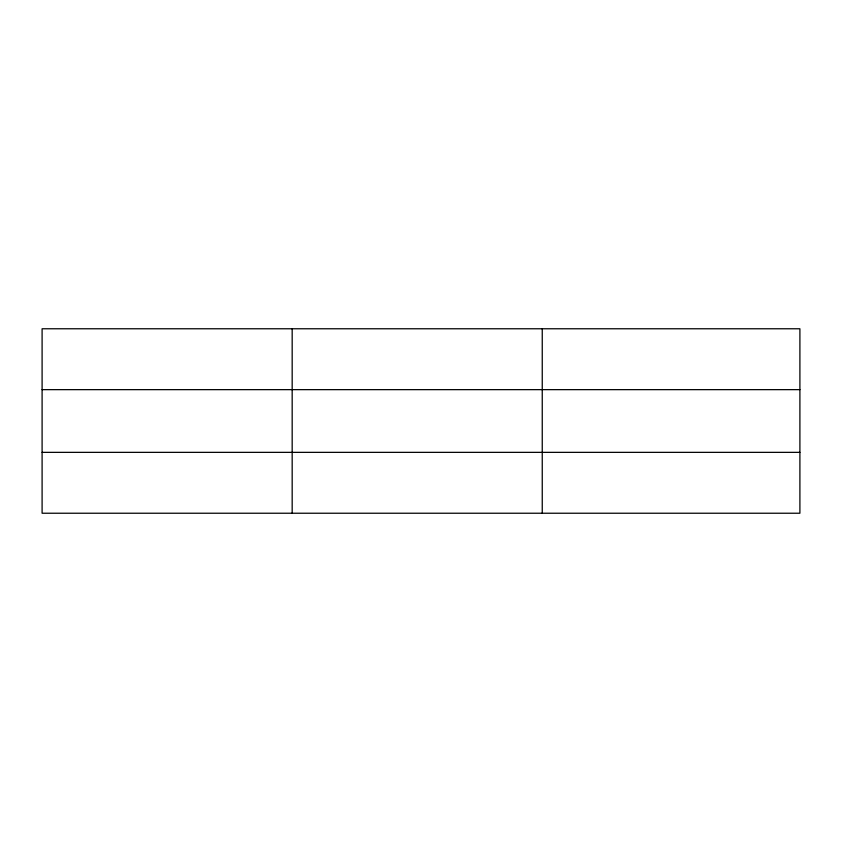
<?xml version="1.0" encoding="UTF-8"?>
<svg xmlns="http://www.w3.org/2000/svg" width="842" height="842" viewBox="0 0 842 842"><rect width="100%" height="100%" fill="white"/><g stroke="black" fill="none" stroke-linecap="round" stroke-linejoin="round"><path stroke-width="1.26" d="M292.174 513.231L292.174 328.769M542.248 513.231L542.248 328.769M799.9 389.646L799.9 328.769L42.1 328.769L42.1 513.231L799.9 513.231L799.9 389.646L42.1 389.646M42.1 452.354L799.9 452.354"/></g></svg>
